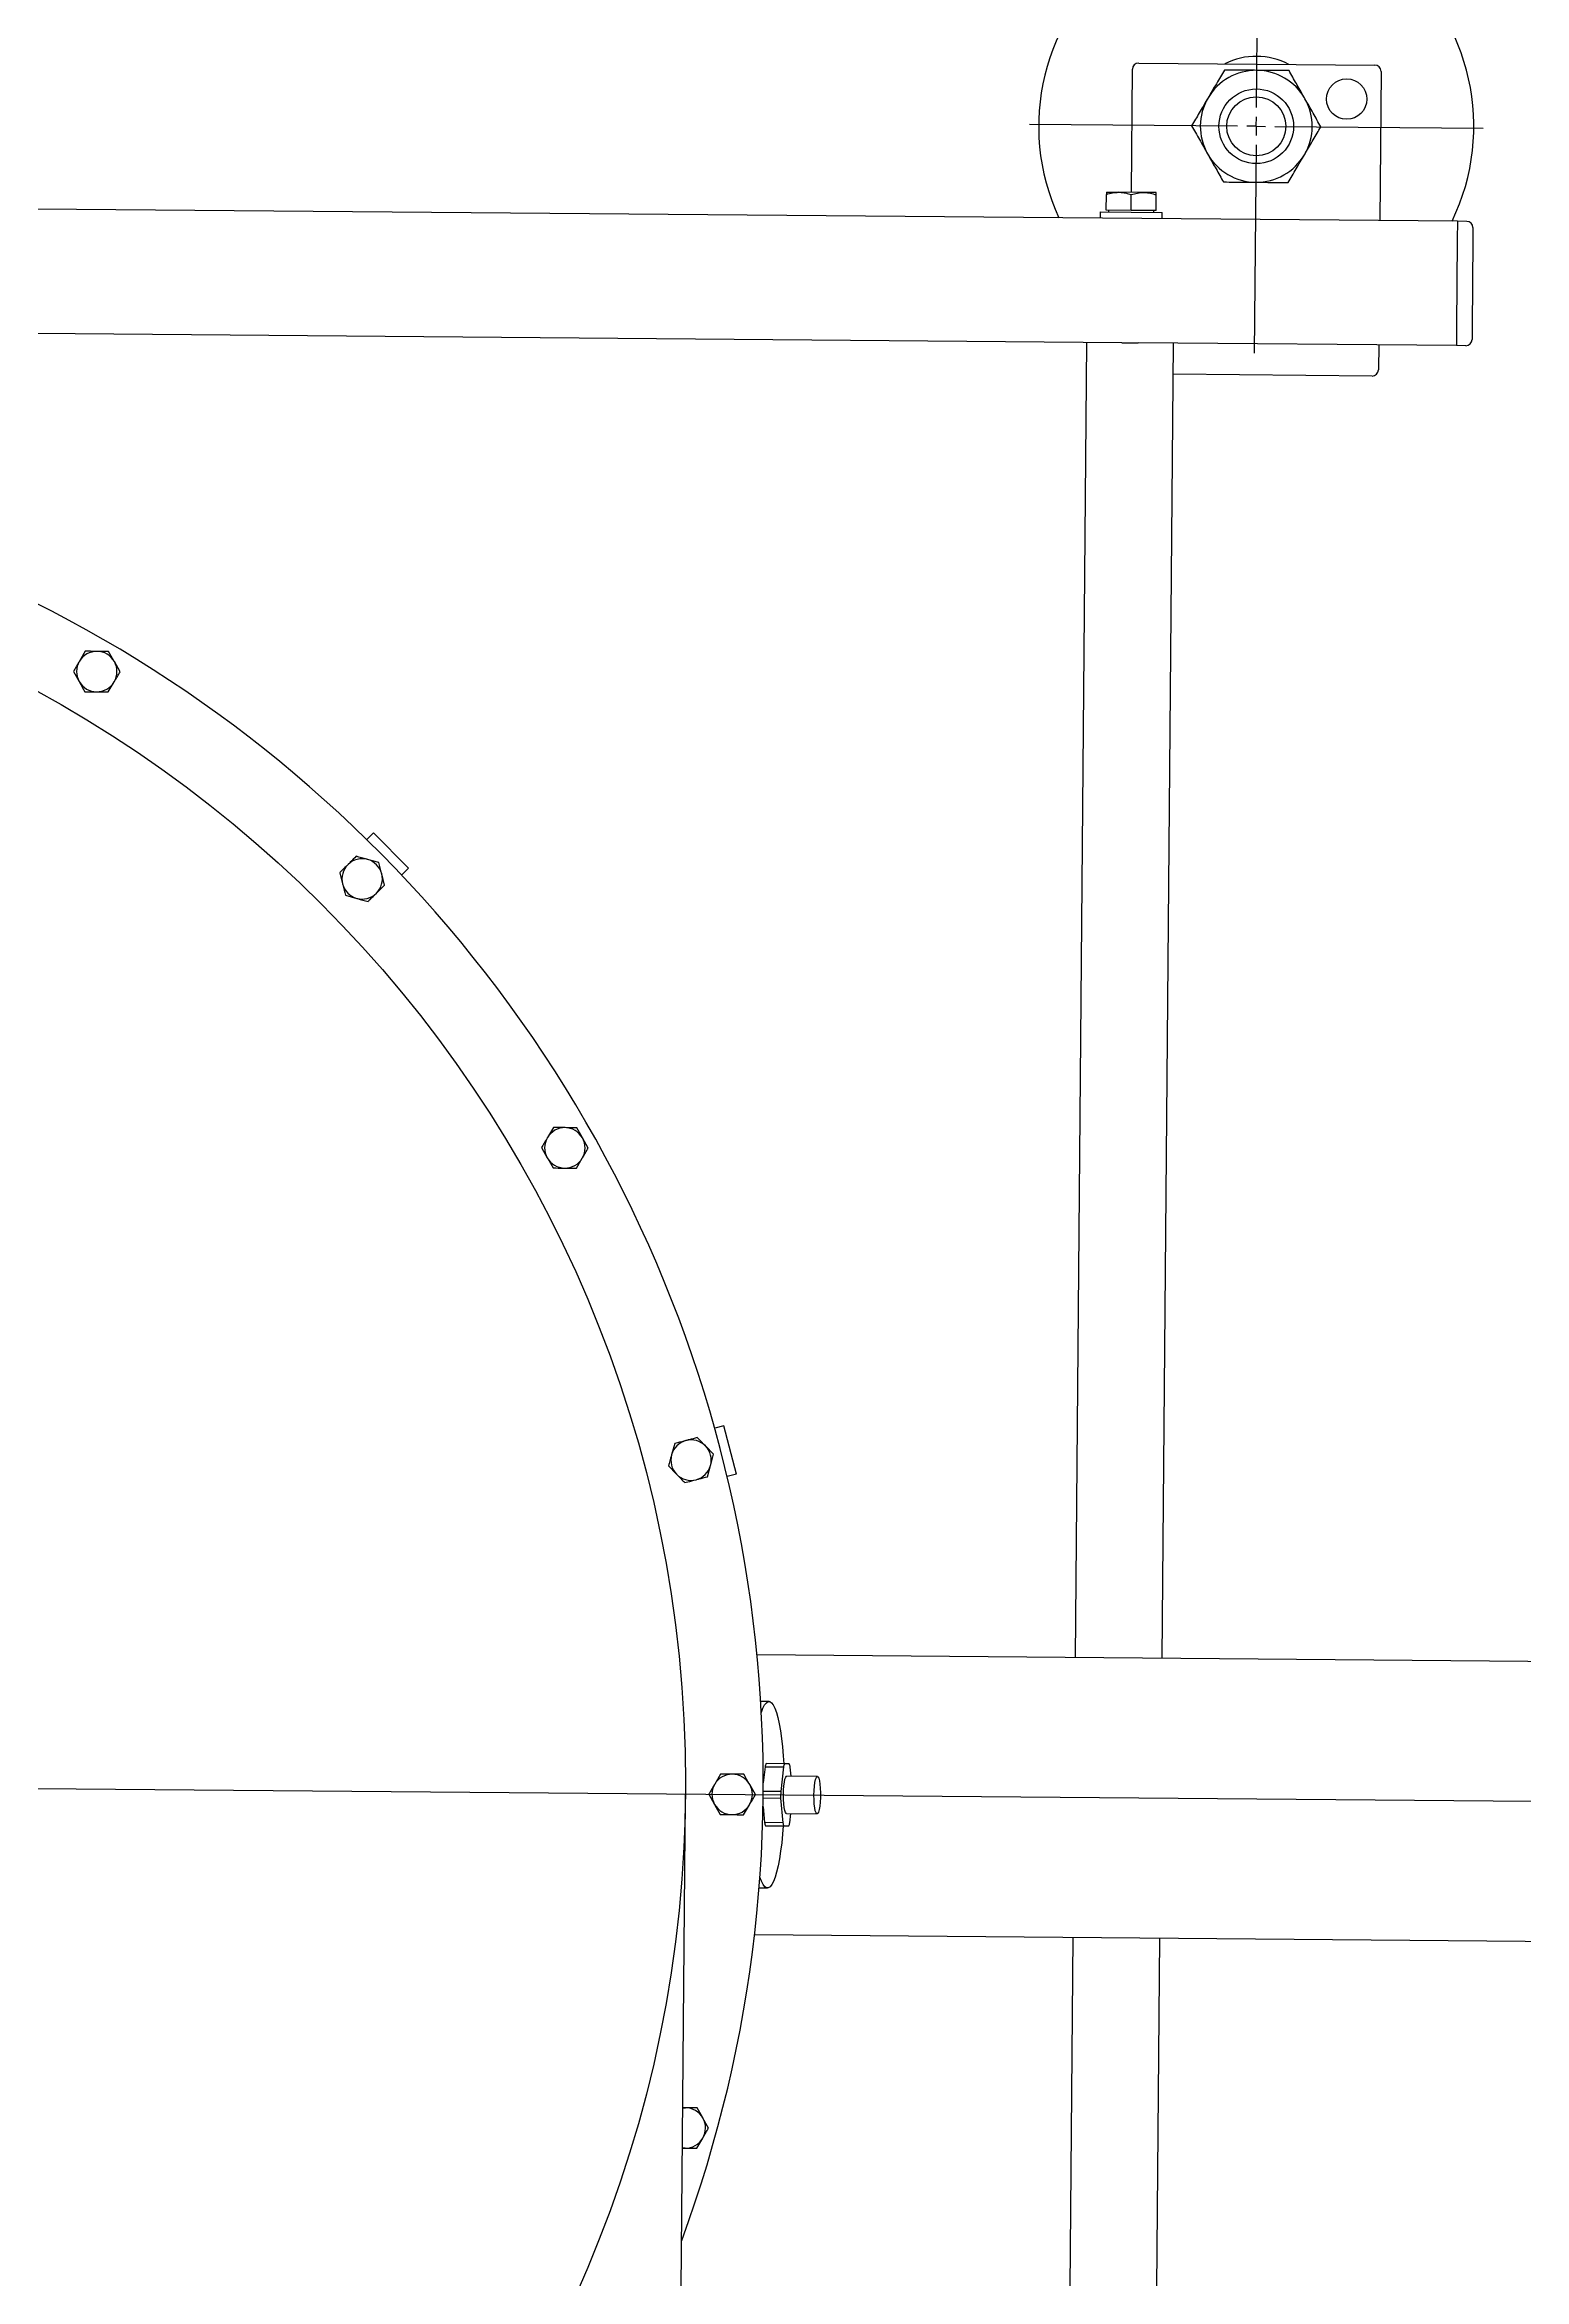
# Model space of a CAD drawing. Header units: inches. Extents: x -955375 to 106222, y -96450 to 64845.
# Drawn here: x 24858 to 25344, y 46032 to 46766 of the extents above; entities that cross this region are included whole.
import ezdxf

# ---------------------------------------------------------------- set-up
doc = ezdxf.new("R2010")
doc.units = ezdxf.units.IN
doc.header["$MEASUREMENT"] = 0
doc.linetypes.add('CONTINUA', pattern=[0])
doc.layers.add('ACHUTECH', color=24, linetype='Continuous', lineweight=18)
for name, color, linetype in [('DIBUJO', 2, 'Continuous'), ('GEOMETRIE', 7, 'Continuous'), ('MITTELKREUZE', 4, 'Continuous')]:
    doc.layers.add(name, color=color, linetype=linetype)
doc.styles.get("Standard").update_dxf_attribs({"font": 'isocp2.shx'})
doc.dimstyles.new('SUPERPEQUEÑA', dxfattribs={"dimtxt": 0.1, "dimasz": 0.05, "dimexe": 0.1, "dimexo": 0.15, "dimgap": 0.05, "dimtad": 1, "dimzin": 0, "dimdsep": 46, "dimtxsty": 'Standard', "dimblk1": 'CRUZZ', "dimblk2": 'CRUZZ', "dimsah": 1, "dimcen": 0.03, "dimse1": 1, "dimse2": 1, "dimclrd": 109, "dimclre": 4, "dimclrt": 173, "dimadec": 0, "dimazin": 0, "dimtfac": 1, "dimtix": 1, "dimtmove": 1, "dimatfit": 3, "dimldrblk": 'CRUZZ', "dimfxl": 1, "dimtolj": 1, "dimtzin": 0, "dimlwd": -1, "dimarcsym": 0})

# ---------------------------------------------------------------- blocks, each defined once
blk = doc.blocks.new('CRUZ')
at = {"layer": 'DIBUJO', "color": 7, "lineweight": -3}
for p, q in [((-0.2, 0), (0.2, 0)), ((0, 0.2), (0, -0.2))]:
    blk.add_line(p, q, dxfattribs=at)
at = {"layer": 'DIBUJO', "color": 7, "lineweight": -3, "const_width": 0.05}
blk.add_lwpolyline([(0, 0, 1), (0, 0, 1)], format="xyb", close=True, dxfattribs=at)
blk = doc.blocks.new('CRUZZ')
at = {"layer": 'DIBUJO', "color": 3, "xscale": 10, "yscale": 10, "zscale": 10}
blk.add_blockref('CRUZ', (0, 0), dxfattribs=at)
blk = doc.blocks.new('*D185')
at = {"layer": 'ACHUTECH', "color": 7, "ltscale": 500, "transparency": 16777216}
blk.add_line((5118.65, 54499.15), (5118.65, 25409.93), dxfattribs=at)
at = {"layer": 'Defpoints', "color": 0, "linetype": 'CONTINUA', "ltscale": 500, "transparency": 16777216}
for p in [(26169.23, 54499.2), (5118.65, 25409.88), (6592.24, 25409.88)]:
    blk.add_point(p, dxfattribs=at)
at = {"layer": 'ACHUTECH', "color": 7, "linetype": 'CONTINUA', "ltscale": 500, "transparency": 16777216, "xscale": 0.05, "yscale": 0.05, "zscale": 0.05}
for p, rotation in [((5118.65, 54499.2), 90), ((5118.65, 25409.88), 270)]:
    blk.add_blockref('CRUZZ', p, dxfattribs=dict(at, rotation=rotation))
at = {"layer": 'ACHUTECH', "color": 7, "linetype": 'CONTINUA', "lineweight": 13, "ltscale": 500, "transparency": 16777216, "insert": (5118.56, 39954.54), "char_height": 0.15, "attachment_point": 5, "rotation": 90}
blk.add_mtext('\\A1;29089.32', dxfattribs=at)
blk = doc.blocks.new('SW_CENTERMARKSYMBOL_1')
at = {"layer": 'MITTELKREUZE', "color": 0, "linetype": 'Continuous'}
blk.add_line((-6, 0), (-794.94, 0), dxfattribs=at)
blk = doc.blocks.new('SW_CENTERMARKSYMBOL_3')
at = {"layer": 'MITTELKREUZE', "color": 0, "linetype": 'Continuous'}
for p, q in [((0, 6), (0, 73)), ((-6, 0), (-73, 0)), ((0, 0), (-3, 0)), ((0, 0), (0, 3)), ((0, 0), (0, -3)), ((0, 0), (3, 0)), ((6, 0), (73, 0)), ((0, -6), (0, -73))]:
    blk.add_line(p, q, dxfattribs=at)

msp = doc.modelspace()

# ---------------------------------------------------------------- linework, layer by layer
at = {"layer": 'GEOMETRIE', "linetype": 'Continuous'}
for p, q in [((25215.302, 46717.015), (25215.649, 46757.433)), ((25217.708, 46759.457), (25295.279, 46758.79)), ((25297.303, 46756.731), (25296.882, 46707.739)), ((25207.085, 46711.165), (25207.13, 46716.355)), ((25207.136, 46717.085), (25211.219, 46717.05)), ((25219.384, 46716.979), (25211.219, 46717.05)), ((25215.251, 46711.095), (25215.295, 46716.285)), ((25223.467, 46716.944), (25219.384, 46716.979)), ((25223.416, 46711.024), (25223.461, 46716.215)), ((25322.399, 46707.52), (24744.698, 46712.485)), ((25205.039, 46710.57), (25205.021, 46708.529)), ((25205.039, 46710.57), (25225.452, 46710.395)), ((25215.251, 46711.095), (25207.085, 46711.165)), ((25207.785, 46711.159), (25207.779, 46710.546)), ((25223.416, 46711.024), (25215.251, 46711.095)), ((25222.712, 46710.418), (25222.717, 46711.031)), ((25225.435, 46708.353), (25225.452, 46710.395)), ((25322.399, 46707.52), (25322.346, 46701.396)), ((25325.461, 46707.493), (25322.399, 46707.52)), ((25322.346, 46701.396), (25322.1, 46672.817)), ((25327.449, 46701.352), (25327.204, 46672.773)), ((25327.484, 46705.435), (25327.449, 46701.352)), ((25212.165, 46667.637), (24744.347, 46671.659)), ((25322.1, 46672.817), (25322.048, 46666.693)), ((25327.204, 46672.773), (25327.169, 46668.69)), ((25200.588, 46667.737), (25196.877, 46235.993)), ((25322.048, 46666.693), (25217.59, 46667.591)), ((25225.455, 46235.747), (25229.167, 46667.491)), ((25296.531, 46666.912), (25296.461, 46658.747)), ((25325.11, 46666.667), (25322.048, 46666.693)), ((25294.402, 46656.723), (25229.079, 46657.285)), ((24871.798, 46566.345), (24869.855, 46563.045)), ((24867.911, 46559.744), (24869.798, 46556.41)), ((24883.232, 46559.612), (24881.346, 46562.946)), ((24879.345, 46553.011), (24881.289, 46556.311)), ((24966.458, 46506.735), (24964.219, 46504.534)), ((24977.906, 46495.088), (24966.458, 46506.735)), ((24955.336, 46493.656), (24956.296, 46489.947)), ((24968.183, 46496.98), (24964.491, 46498.003)), ((24970.102, 46489.563), (24969.142, 46493.271)), ((24977.906, 46495.088), (24975.668, 46492.887)), ((24957.256, 46486.239), (24960.947, 46485.216)), ((25025.506, 46409.972), (25023.563, 46406.671)), ((25036.94, 46403.239), (25035.054, 46406.573)), ((25021.619, 46403.371), (25023.506, 46400.037)), ((25033.053, 46396.637), (25034.997, 46399.938)), ((25081.518, 46312.011), (25078.479, 46311.225)), ((25085.609, 46296.201), (25081.518, 46312.011)), ((25065.347, 46306.245), (25064.324, 46302.554)), ((25078.134, 46302.701), (25075.449, 46305.433)), ((25063.3, 46298.863), (25065.986, 46296.131)), ((25076.088, 46295.318), (25077.111, 46299.01)), ((25085.609, 46296.201), (25082.57, 46295.414)), ((25358.143, 46234.607), (25092.371, 46236.891)), ((25096.321, 46221.546), (25093.596, 46221.569)), ((25095.008, 46200.089), (25094.431, 46194.791)), ((25095.008, 46200.089), (25101.039, 46200.038)), ((25101.365, 46201.088), (25095.334, 46201.139)), ((25101.039, 46200.038), (25100.157, 46191.943)), ((25102.989, 46201.074), (25101.365, 46201.088)), ((25103.574, 46196.986), (25103.297, 46200.018)), ((25080.435, 46197.695), (25078.491, 46194.394)), ((25091.869, 46190.962), (25089.982, 46194.295)), ((25100.157, 46191.943), (25094.422, 46191.993)), ((25112.193, 46196.912), (25102.142, 46196.998)), ((25065.617, 45809.428), (25068.898, 46191.159)), ((25076.547, 46191.093), (25078.434, 46187.76)), ((25087.981, 46184.36), (25089.925, 46187.661)), ((25094.364, 46187.089), (25094.851, 46181.781)), ((25094.404, 46189.887), (25100.139, 46189.838)), ((25100.139, 46189.838), (25100.882, 46181.73)), ((25102.036, 46184.75), (25112.088, 46184.663)), ((25103.139, 46181.71), (25103.469, 46184.738)), ((25100.882, 46181.73), (25094.851, 46181.781)), ((25095.158, 46180.726), (25101.189, 46180.674)), ((25101.189, 46180.674), (25102.813, 46180.66)), ((25093.069, 46160.329), (25095.795, 46160.306)), ((25091.581, 46145.031), (25357.353, 46142.746)), ((25196.087, 46144.132), (25192.376, 45712.388)), ((25220.955, 45712.143), (25224.666, 46143.887)), ((25068.89, 46088.156), (25068.013, 46088.163)), ((25076.493, 46081.456), (25074.607, 46084.789)), ((25067.899, 46074.895), (25068.775, 46074.887)), ((25072.606, 46074.854), (25074.55, 46078.155))]:
    msp.add_line(p, q, dxfattribs=at)
at = {"layer": 'GEOMETRIE', "linetype": 'Continuous', "flags": 128}
for points in [[(25093.802, 46218.008), (25094.334, 46219.388), (25094.889, 46220.442), (25095.458, 46221.15), (25096.033, 46221.503), (25096.609, 46221.499), (25097.178, 46221.135), (25097.734, 46220.418), (25098.271, 46219.354), (25098.781, 46217.958), (25099.26, 46216.244), (25099.701, 46214.234), (25100.099, 46211.95), (25100.45, 46209.42), (25100.75, 46206.673), (25100.994, 46203.741), (25101.159, 46201.089)], [(25101.026, 46190.883), (25101.072, 46192.406), (25101.182, 46193.832), (25101.35, 46195.073), (25101.564, 46196.049), (25101.81, 46196.701), (25102.075, 46196.986), (25102.142, 46196.998)], [(25111.077, 46190.797), (25111.124, 46192.319), (25111.234, 46193.746), (25111.402, 46194.986), (25111.615, 46195.963), (25111.862, 46196.615), (25112.126, 46196.9), (25112.392, 46196.801), (25112.641, 46196.325), (25112.859, 46195.5), (25113.032, 46194.38), (25113.149, 46193.033), (25113.202, 46191.546), (25113.189, 46190.011), (25113.11, 46188.525), (25112.97, 46187.18), (25112.778, 46186.063), (25112.546, 46185.242), (25112.288, 46184.77), (25112.021, 46184.676), (25111.762, 46184.966), (25111.526, 46185.622), (25111.329, 46186.602), (25111.183, 46187.845), (25111.098, 46189.273), (25111.077, 46190.797)], [(25102.036, 46184.75), (25101.97, 46184.763), (25101.71, 46185.052), (25101.475, 46185.708), (25101.278, 46186.688), (25101.132, 46187.932), (25101.046, 46189.36), (25101.026, 46190.883)], [(25100.983, 46180.676), (25100.773, 46178.027), (25100.478, 46175.1), (25100.132, 46172.359), (25099.737, 46169.835), (25099.3, 46167.559), (25098.824, 46165.556), (25098.316, 46163.851), (25097.782, 46162.463), (25097.227, 46161.409), (25096.659, 46160.702), (25096.083, 46160.348), (25095.507, 46160.353), (25094.938, 46160.716), (25094.382, 46161.434), (25093.845, 46162.497), (25093.337, 46163.887)], [(25068.012, 46088.105), (25068.023, 46088.106), (25068.89, 46088.156)], [(25068.775, 46074.887), (25067.91, 46074.951), (25067.899, 46074.953)]]:
    msp.add_lwpolyline(points, dxfattribs=at)
at = {"layer": 'GEOMETRIE', "linetype": 'Continuous'}
for centre, radius in [((25256.318, 46738.71), 12.249), ((25285.997, 46747.642), 6.635), ((25256.318, 46738.71), 9.697), ((24660.629, 46194.668), 408.284)]:
    msp.add_circle(centre, radius, dxfattribs=at)
for centre, radius, start, end in [((25256.318, 46738.71), 71.45, 334.13059, 204.884457), ((25217.69, 46757.416), 2.041, 89.507524, 179.507524), ((25256.318, 46738.71), 18.373, 89.507524, 149.507524), ((25256.318, 46738.71), 22.966, 62.241479, 116.773568), ((25256.318, 46738.71), 18.373, 29.507524, 89.507524), ((25295.262, 46756.749), 2.041, 359.507524, 89.507524), ((25256.318, 46738.71), 18.373, 149.507524, 209.507524), ((25256.318, 46738.71), 18.373, 329.507524, 29.507524), ((25256.318, 46738.71), 18.373, 209.507524, 269.507524), ((25256.318, 46738.71), 18.373, 269.507524, 329.507524), ((25325.443, 46705.452), 2.041, 359.507524, 89.507524), ((25325.127, 46668.708), 2.041, 269.507524, 359.507524), ((25294.419, 46658.764), 2.041, 269.507524, 359.507524), ((24660.629, 46194.668), 433.801, 339.757601, 88.968261), ((24875.572, 46559.678), 6.635, 89.507524, 149.507524), ((24875.572, 46559.678), 6.635, 29.507524, 89.507524), ((24875.572, 46559.678), 6.635, 149.507524, 209.507524), ((24875.572, 46559.678), 6.635, 329.507524, 29.507524), ((24875.572, 46559.678), 6.635, 209.507524, 269.507524), ((24875.572, 46559.678), 6.635, 269.507524, 329.507524), ((24962.719, 46491.609), 6.635, 134.507524, 194.507524), ((24962.719, 46491.609), 6.635, 74.507524, 134.507524), ((24962.719, 46491.609), 6.635, 14.507524, 74.507524), ((24962.719, 46491.609), 6.635, 314.507524, 14.507524), ((24962.719, 46491.609), 6.635, 194.507524, 254.507524), ((24962.719, 46491.609), 6.635, 254.507524, 314.507524), ((25029.28, 46403.305), 6.635, 149.507524, 209.507524), ((25029.28, 46403.305), 6.635, 89.507524, 149.507524), ((25029.28, 46403.305), 6.635, 29.507524, 89.507524), ((25029.28, 46403.305), 6.635, 329.507524, 29.507524), ((25029.28, 46403.305), 6.635, 209.507524, 269.507524), ((25029.28, 46403.305), 6.635, 269.507524, 329.507524), ((25070.717, 46300.782), 6.635, 164.507524, 224.507524), ((25070.717, 46300.782), 6.635, 104.507524, 164.507524), ((25070.717, 46300.782), 6.635, 44.507524, 104.507524), ((25070.717, 46300.782), 6.635, 344.507524, 44.507524), ((25070.717, 46300.782), 6.635, 224.507524, 284.507524), ((25070.717, 46300.782), 6.635, 284.507524, 344.507524), ((25103.894, 46197.909), 9.149, 159.323764, 166.212128), ((25109.925, 46197.857), 9.149, 159.323764, 166.212128), ((25094.375, 46197.991), 9.149, 12.802919, 19.691283), ((25084.208, 46191.028), 6.635, 149.507524, 209.507524), ((25084.208, 46191.028), 6.635, 89.507524, 149.507524), ((25084.208, 46191.028), 6.635, 29.507524, 89.507524), ((25084.208, 46191.028), 6.635, 329.507524, 29.507524), ((25164.634, 46190.336), 64.497, 178.572292, 180.442755), ((25084.208, 46191.028), 6.635, 209.507524, 269.507524), ((25084.208, 46191.028), 6.635, 269.507524, 329.507524), ((25103.772, 46183.809), 9.149, 192.802919, 199.691283), ((25109.803, 46183.757), 9.149, 192.802919, 199.691283), ((25094.253, 46183.891), 9.149, 339.323764, 346.212128), ((25068.833, 46081.521), 6.635, 29.507524, 89.507524), ((25068.833, 46081.521), 6.635, 329.507524, 29.507524), ((25068.833, 46081.521), 6.635, 269.507524, 329.507524)]:
    msp.add_arc(centre, radius, start, end, dxfattribs=at)
for points, knots in [([(25245.869, 46757.173), (25244.995, 46755.689), (25243.23, 46752.693), (25241.407, 46749.596), (25240.486, 46748.033)], [0, 0, 0, 0, 0.495458, 1, 1, 1, 1]), ([(25256.476, 46757.082), (25255.513, 46757.091), (25253.243, 46757.11), (25249.683, 46757.141), (25247.144, 46757.162), (25245.869, 46757.173)], [0, 0, 0, 0, 0.2684065, 0.6323729, 1, 1, 1, 1]), ([(25267.083, 46756.991), (25266.192, 46756.999), (25264.023, 46757.017), (25260.483, 46757.048), (25257.817, 46757.071), (25256.476, 46757.082)], [0, 0, 0, 0, 0.2572433, 0.6263799, 1, 1, 1, 1]), ([(25272.308, 46747.759), (25272.184, 46747.978), (25271.246, 46749.635), (25269.478, 46752.76), (25267.886, 46755.572), (25267.083, 46756.991)], [0, 0, 0, 0, 0.0701071, 0.5307932, 1, 1, 1, 1]), ([(25240.486, 46748.033), (25240.359, 46747.816), (25239.393, 46746.175), (25237.571, 46743.082), (25235.931, 46740.298), (25235.104, 46738.893)], [0, 0, 0, 0, 0.0701071, 0.5307932, 1, 1, 1, 1]), ([(25277.532, 46738.528), (25276.684, 46740.027), (25274.971, 46743.053), (25273.201, 46746.181), (25272.308, 46747.759)], [0, 0, 0, 0, 0.495458, 1, 1, 1, 1]), ([(25235.104, 46738.893), (25235.952, 46737.393), (25237.665, 46734.367), (25239.435, 46731.239), (25240.328, 46729.661)], [0, 0, 0, 0, 0.495458, 1, 1, 1, 1]), ([(25272.15, 46729.387), (25272.277, 46729.604), (25273.244, 46731.245), (25275.065, 46734.338), (25276.705, 46737.123), (25277.532, 46738.528)], [0, 0, 0, 0, 0.0701071, 0.5307932, 1, 1, 1, 1]), ([(25240.328, 46729.661), (25240.452, 46729.442), (25241.39, 46727.785), (25243.158, 46724.661), (25244.75, 46721.848), (25245.553, 46720.429)], [0, 0, 0, 0, 0.0701071, 0.5307932, 1, 1, 1, 1]), ([(25266.767, 46720.247), (25267.641, 46721.731), (25269.406, 46724.727), (25271.23, 46727.825), (25272.15, 46729.387)], [0, 0, 0, 0, 0.495458, 1, 1, 1, 1]), ([(25245.553, 46720.429), (25246.817, 46720.418), (25249.355, 46720.397), (25252.915, 46720.366), (25255.197, 46720.346), (25256.16, 46720.338)], [0, 0, 0, 0, 0.3642523, 0.7315931, 1, 1, 1, 1]), ([(25256.16, 46720.338), (25257.484, 46720.327), (25260.151, 46720.304), (25263.691, 46720.273), (25265.877, 46720.255), (25266.767, 46720.247)], [0, 0, 0, 0, 0.3688687, 0.7427572, 1, 1, 1, 1]), ([(25207.136, 46717.085), (25207.136, 46717.074), (25207.136, 46717.034), (25207.133, 46716.642), (25207.13, 46716.355)], [0, 0, 0, 0, 0.26863361, 1, 1, 1, 1]), ([(25207.13, 46716.355), (25207.795, 46716.554), (25209.137, 46716.954), (25210.521, 46717.017), (25211.219, 46717.05)], [0, 0, 0, 0, 0.495458, 1, 1, 1, 1]), ([(25211.219, 46717.05), (25211.316, 46717.048), (25212.049, 46717.035), (25213.429, 46716.864), (25214.67, 46716.479), (25215.295, 46716.285)], [0, 0, 0, 0, 0.0700858, 0.5307822, 1, 1, 1, 1]), ([(25215.295, 46716.285), (25215.96, 46716.483), (25217.302, 46716.883), (25218.686, 46716.947), (25219.384, 46716.979)], [0, 0, 0, 0, 0.495458, 1, 1, 1, 1]), ([(25219.384, 46716.979), (25219.481, 46716.978), (25220.214, 46716.965), (25221.594, 46716.794), (25222.835, 46716.409), (25223.461, 46716.215)], [0, 0, 0, 0, 0.0700858, 0.5307822, 1, 1, 1, 1]), ([(25223.461, 46716.215), (25223.463, 46716.502), (25223.467, 46716.893), (25223.467, 46716.934), (25223.467, 46716.944)], [0, 0, 0, 0, 0.7313664, 1, 1, 1, 1]), ([(25212.165, 46667.637), (25213.053, 46667.632), (25214.861, 46667.622), (25216.669, 46667.601), (25217.59, 46667.591)], [0, 0, 0, 0, 0.49115255, 1, 1, 1, 1]), ([(24875.629, 46566.312), (24874.666, 46566.321), (24873.368, 46566.332), (24872.12, 46566.343), (24871.798, 46566.345)], [0, 0, 0, 0, 0.7424487, 1, 1, 1, 1]), ([(24879.459, 46566.279), (24878.536, 46566.287), (24877.273, 46566.298), (24875.977, 46566.309), (24875.629, 46566.312)], [0, 0, 0, 0, 0.7313664, 1, 1, 1, 1]), ([(24881.346, 46562.946), (24881.301, 46563.025), (24880.664, 46564.151), (24880.04, 46565.254), (24879.459, 46566.279)], [0, 0, 0, 0, 0.0702148, 1, 1, 1, 1]), ([(24869.855, 46563.045), (24869.809, 46562.966), (24869.152, 46561.852), (24868.509, 46560.759), (24867.911, 46559.744)], [0, 0, 0, 0, 0.07021477, 1, 1, 1, 1]), ([(24881.289, 46556.311), (24881.335, 46556.39), (24881.991, 46557.504), (24882.634, 46558.597), (24883.232, 46559.612)], [0, 0, 0, 0, 0.07021477, 1, 1, 1, 1]), ([(24869.798, 46556.41), (24869.842, 46556.331), (24870.479, 46555.205), (24871.104, 46554.102), (24871.684, 46553.077)], [0, 0, 0, 0, 0.0702148, 1, 1, 1, 1]), ([(24871.684, 46553.077), (24872.006, 46553.074), (24873.254, 46553.063), (24874.552, 46553.052), (24875.515, 46553.044)], [0, 0, 0, 0, 0.2575513, 1, 1, 1, 1]), ([(24875.515, 46553.044), (24875.863, 46553.041), (24877.159, 46553.03), (24878.422, 46553.019), (24879.345, 46553.011)], [0, 0, 0, 0, 0.2686336, 1, 1, 1, 1]), ([(24958.068, 46496.341), (24957.381, 46495.666), (24956.456, 46494.756), (24955.566, 46493.881), (24955.336, 46493.656)], [0, 0, 0, 0, 0.7424487, 1, 1, 1, 1]), ([(24960.8, 46499.026), (24960.142, 46498.379), (24959.241, 46497.494), (24958.317, 46496.585), (24958.068, 46496.341)], [0, 0, 0, 0, 0.73136639, 1, 1, 1, 1]), ([(24964.491, 46498.003), (24964.404, 46498.027), (24963.157, 46498.373), (24961.936, 46498.711), (24960.8, 46499.026)], [0, 0, 0, 0, 0.0702148, 1, 1, 1, 1]), ([(24969.142, 46493.271), (24969.119, 46493.359), (24968.795, 46494.612), (24968.478, 46495.839), (24968.183, 46496.98)], [0, 0, 0, 0, 0.0702148, 1, 1, 1, 1]), ([(24956.296, 46489.947), (24956.319, 46489.859), (24956.643, 46488.607), (24956.96, 46487.38), (24957.256, 46486.239)], [0, 0, 0, 0, 0.0702148, 1, 1, 1, 1]), ([(24964.638, 46484.193), (24964.868, 46484.418), (24965.758, 46485.293), (24966.683, 46486.203), (24967.37, 46486.878)], [0, 0, 0, 0, 0.2575513, 1, 1, 1, 1]), ([(24967.37, 46486.878), (24967.618, 46487.122), (24968.543, 46488.031), (24969.443, 46488.916), (24970.102, 46489.563)], [0, 0, 0, 0, 0.26863361, 1, 1, 1, 1]), ([(24960.947, 46485.216), (24961.034, 46485.192), (24962.281, 46484.846), (24963.502, 46484.507), (24964.638, 46484.193)], [0, 0, 0, 0, 0.0702148, 1, 1, 1, 1]), ([(25023.563, 46406.671), (25023.516, 46406.593), (25022.86, 46405.478), (25022.217, 46404.386), (25021.619, 46403.371)], [0, 0, 0, 0, 0.07021477, 1, 1, 1, 1]), ([(25029.337, 46409.939), (25028.374, 46409.947), (25027.076, 46409.959), (25025.828, 46409.969), (25025.506, 46409.972)], [0, 0, 0, 0, 0.7424487, 1, 1, 1, 1]), ([(25033.167, 46409.906), (25032.244, 46409.914), (25030.981, 46409.925), (25029.685, 46409.936), (25029.337, 46409.939)], [0, 0, 0, 0, 0.7313664, 1, 1, 1, 1]), ([(25035.054, 46406.573), (25035.009, 46406.652), (25034.372, 46407.777), (25033.747, 46408.881), (25033.167, 46409.906)], [0, 0, 0, 0, 0.0702148, 1, 1, 1, 1]), ([(25023.506, 46400.037), (25023.55, 46399.958), (25024.187, 46398.832), (25024.812, 46397.729), (25025.392, 46396.703)], [0, 0, 0, 0, 0.0702148, 1, 1, 1, 1]), ([(25034.997, 46399.938), (25035.043, 46400.016), (25035.699, 46401.131), (25036.342, 46402.223), (25036.94, 46403.239)], [0, 0, 0, 0, 0.07021477, 1, 1, 1, 1]), ([(25025.392, 46396.703), (25025.714, 46396.701), (25026.962, 46396.69), (25028.259, 46396.679), (25029.223, 46396.67)], [0, 0, 0, 0, 0.2575513, 1, 1, 1, 1]), ([(25029.223, 46396.67), (25029.571, 46396.667), (25030.867, 46396.656), (25032.13, 46396.645), (25033.053, 46396.637)], [0, 0, 0, 0, 0.2686336, 1, 1, 1, 1]), ([(25064.324, 46302.554), (25064.299, 46302.467), (25063.954, 46301.22), (25063.615, 46299.999), (25063.3, 46298.863)], [0, 0, 0, 0, 0.07021477, 1, 1, 1, 1]), ([(25069.055, 46307.205), (25068.123, 46306.964), (25066.867, 46306.639), (25065.658, 46306.326), (25065.347, 46306.245)], [0, 0, 0, 0, 0.7424487, 1, 1, 1, 1]), ([(25072.764, 46308.165), (25071.87, 46307.933), (25070.648, 46307.617), (25069.392, 46307.292), (25069.055, 46307.205)], [0, 0, 0, 0, 0.73136639, 1, 1, 1, 1]), ([(25075.449, 46305.433), (25075.385, 46305.498), (25074.478, 46306.42), (25073.59, 46307.324), (25072.764, 46308.165)], [0, 0, 0, 0, 0.0702148, 1, 1, 1, 1]), ([(25077.111, 46299.01), (25077.135, 46299.097), (25077.481, 46300.344), (25077.819, 46301.565), (25078.134, 46302.701)], [0, 0, 0, 0, 0.0702148, 1, 1, 1, 1]), ([(25065.986, 46296.131), (25066.049, 46296.066), (25066.956, 46295.144), (25067.845, 46294.24), (25068.671, 46293.399)], [0, 0, 0, 0, 0.0702148, 1, 1, 1, 1]), ([(25072.379, 46294.359), (25072.716, 46294.446), (25073.972, 46294.771), (25075.194, 46295.087), (25076.088, 46295.318)], [0, 0, 0, 0, 0.2686336, 1, 1, 1, 1]), ([(25068.671, 46293.399), (25068.982, 46293.48), (25070.191, 46293.793), (25071.447, 46294.118), (25072.379, 46294.359)], [0, 0, 0, 0, 0.2575513, 1, 1, 1, 1]), ([(25078.491, 46194.394), (25078.445, 46194.316), (25077.788, 46193.201), (25077.145, 46192.109), (25076.547, 46191.093)], [0, 0, 0, 0, 0.07021477, 1, 1, 1, 1]), ([(25084.265, 46197.662), (25083.302, 46197.67), (25082.005, 46197.681), (25080.756, 46197.692), (25080.435, 46197.695)], [0, 0, 0, 0, 0.7424487, 1, 1, 1, 1]), ([(25088.095, 46197.629), (25087.172, 46197.637), (25085.91, 46197.648), (25084.613, 46197.659), (25084.265, 46197.662)], [0, 0, 0, 0, 0.7313664, 1, 1, 1, 1]), ([(25089.982, 46194.295), (25089.937, 46194.374), (25089.3, 46195.5), (25088.676, 46196.603), (25088.095, 46197.629)], [0, 0, 0, 0, 0.0702148, 1, 1, 1, 1]), ([(25078.434, 46187.76), (25078.479, 46187.681), (25079.116, 46186.555), (25079.74, 46185.452), (25080.321, 46184.426)], [0, 0, 0, 0, 0.0702148, 1, 1, 1, 1]), ([(25089.925, 46187.661), (25089.971, 46187.739), (25090.627, 46188.854), (25091.271, 46189.946), (25091.869, 46190.962)], [0, 0, 0, 0, 0.07021477, 1, 1, 1, 1]), ([(25080.321, 46184.426), (25080.642, 46184.423), (25081.891, 46184.413), (25083.188, 46184.402), (25084.151, 46184.393)], [0, 0, 0, 0, 0.2575513, 1, 1, 1, 1]), ([(25084.151, 46184.393), (25084.499, 46184.39), (25085.796, 46184.379), (25087.058, 46184.368), (25087.981, 46184.36)], [0, 0, 0, 0, 0.2686336, 1, 1, 1, 1]), ([(25072.72, 46088.123), (25071.797, 46088.131), (25070.534, 46088.142), (25069.238, 46088.153), (25068.89, 46088.156)], [0, 0, 0, 0, 0.7313664, 1, 1, 1, 1]), ([(25074.607, 46084.789), (25074.562, 46084.868), (25073.925, 46085.994), (25073.3, 46087.097), (25072.72, 46088.123)], [0, 0, 0, 0, 0.0702148, 1, 1, 1, 1]), ([(25068.775, 46074.887), (25069.124, 46074.884), (25070.42, 46074.873), (25071.683, 46074.862), (25072.606, 46074.854)], [0, 0, 0, 0, 0.2686336, 1, 1, 1, 1]), ([(25074.55, 46078.155), (25074.596, 46078.233), (25075.252, 46079.348), (25075.895, 46080.44), (25076.493, 46081.456)], [0, 0, 0, 0, 0.07021477, 1, 1, 1, 1])]:
    msp.add_open_spline(points, degree=3, knots=knots, dxfattribs=at)

# ---------------------------------------------------------------- block references
at = {"layer": 'MITTELKREUZE', "linetype": 'Continuous', "xscale": 1.020709385431322, "yscale": 1.020709385431322, "zscale": 1.020709385431322, "rotation": 179.5075235861788}
for name, p in [('SW_CENTERMARKSYMBOL_3', (25256.318, 46738.71)), ('SW_CENTERMARKSYMBOL_1', (24660.629, 46194.668))]:
    msp.add_blockref(name, p, dxfattribs=at)

# ---------------------------------------------------------------- dimensions: what is measured, and where the dimension line sits
at = {"layer": 'ACHUTECH', "color": 7, "linetype": 'CONTINUA', "lineweight": 13, "ltscale": 500}
dim = msp.add_linear_dim(base=(5118.653, 25409.883), p1=(26169.229, 54499.203), p2=(6592.24, 25409.883), angle=90, dimstyle='SUPERPEQUEÑA', override={"dimtxt": 0.15, "dimgap": 0.02, "dimclrd": 7, "dimclrt": 7, "dimfxl": 0.2}, dxfattribs=at)
dim.commit()
dim.dimension.update_dxf_attribs({"geometry": '*D185', "text_midpoint": (5118.558, 39954.543)})

doc.saveas('drawing.dxf')
